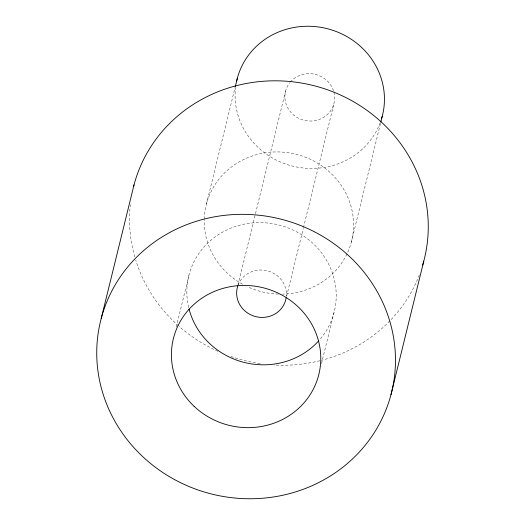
<?xml version="1.0" encoding="UTF-8"?>
<svg xmlns="http://www.w3.org/2000/svg" width="525" height="525" viewBox="0 0 525 525"><rect width="100%" height="100%" fill="white"/><g stroke="black" fill="none" stroke-linecap="round" stroke-linejoin="round"><path stroke-width="0.39" stroke-dasharray="2.62 1.97" d="M176.203 327.141L189.098 274.647M206.463 203.956L234.983 87.832M237.976 284.97L285.62 90.996M286.657 296.093L303.253 228.519M303.45 227.725L333.913 103.707M321.471 363.681L333.972 312.775M351.337 242.091L380.645 122.778M419.311 274.942A149.815 141.737 13.8 0 1 321.444 360.334M319.863 360.734A149.815 141.737 13.8 0 1 274.004 364.987M260.151 363.602A149.815 141.737 13.8 0 1 230.101 356.193M217.921 351.304A149.815 141.737 13.8 0 1 179.13 326.379M178.526 325.848A149.815 141.737 13.8 0 1 135.719 260.013M134.807 256.948A149.815 141.737 13.8 0 1 130.331 204.711M204.245 219.122A74.904 70.868 13.8 0 1 279.149 151.948A74.904 70.868 13.8 0 1 353.561 223.243A74.904 70.868 13.8 0 1 282.522 294.105M278.48 294.092A74.904 70.868 13.8 0 1 247.662 286.827M242.596 284.255A74.904 70.868 13.8 0 1 204.225 219.923M188.672 307.525A74.904 70.868 13.8 0 1 278.467 224.897A74.904 70.868 13.8 0 1 319.679 339.747M238.101 285.154A24.97 23.625 13.8 0 1 266.792 270.683A24.97 23.625 13.8 0 1 286.348 296.257M380.258 122.555A74.904 70.868 13.8 0 1 293.258 166.268A74.904 70.868 13.8 0 1 235.528 87.793M333.913 92.19A24.97 23.625 13.8 0 1 304.907 120.468A24.97 23.625 13.8 0 1 289.774 82.74M290.272 82.136A24.97 23.625 13.8 0 1 314.632 74.235A24.97 23.625 13.8 0 1 333.703 91.435"/><path stroke-width="0.79" d="M101.227 318.412L134.019 184.892M235.18 87.032L237.326 78.284M380.835 121.984L382.207 116.419M390.981 394.682A149.815 141.737 13.8 0 0 205.137 218.833A149.815 141.737 13.8 0 0 142.19 456.127A149.815 141.737 13.8 0 0 390.981 394.682L423.773 261.155M133.619 186.434A149.815 141.737 13.8 0 1 316.47 86.349A149.815 141.737 13.8 0 1 422.691 265.007M318.59 340.974A74.904 70.868 13.8 0 1 244.604 362.526A74.904 70.868 13.8 0 1 189.066 309.107M286.158 297.806A24.97 23.625 13.8 0 1 255.878 316.647A24.97 23.625 13.8 0 1 237.832 285.882M236.578 81.401A74.904 70.868 13.8 0 1 327.528 28.744A74.904 70.868 13.8 0 1 381.55 118.729M194.145 406.337A74.904 70.868 13.8 0 0 318.537 375.611A74.904 70.868 13.8 0 0 225.619 287.693A74.904 70.868 13.8 0 0 194.145 406.337"/></g></svg>
